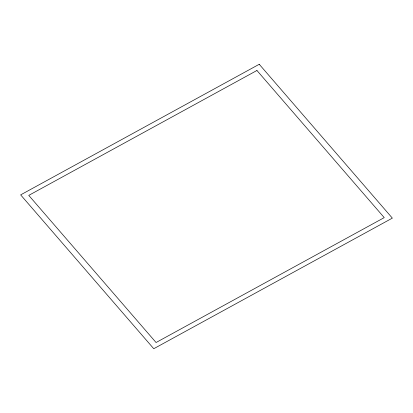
<?xml version="1.0" encoding="UTF-8"?>
<svg xmlns="http://www.w3.org/2000/svg" width="413" height="413" viewBox="0 0 413 413"><rect width="100%" height="100%" fill="white"/><g stroke="black" fill="none" stroke-linecap="round" stroke-linejoin="round"><path stroke-width="0.62" d="M259.24 64.278L20.65 194.874L153.76 348.722L392.35 218.126L259.24 64.278M256.938 70.484L28.76 195.38L156.062 342.516L384.24 217.62L256.938 70.484"/></g></svg>
